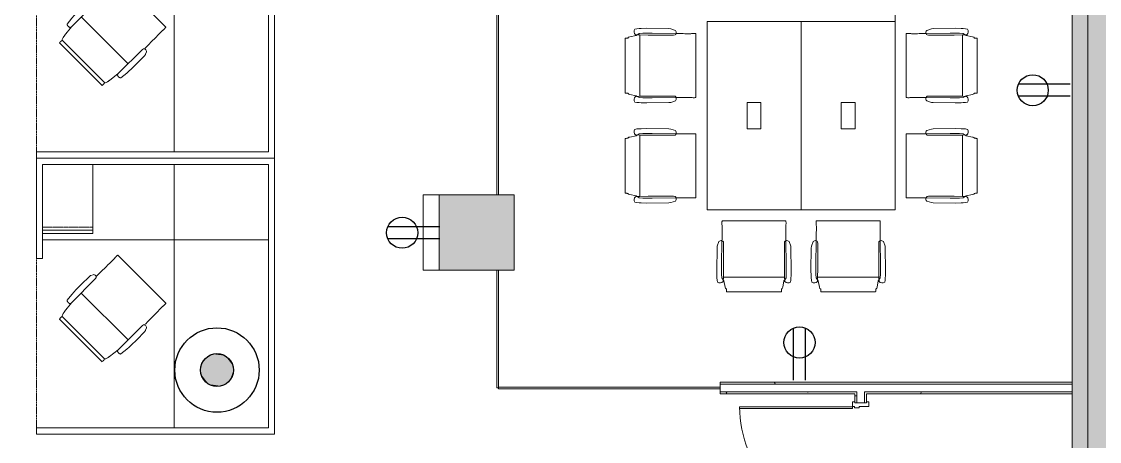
# Model space of a CAD drawing. Header units: inches. Extents: x 0 to 1865, y 0 to 1094.
# Drawn here: x 1300.9 to 1644.7, y 239 to 372.7 of the extents above; entities that cross this region are included whole.
import ezdxf

# ---------------------------------------------------------------- set-up
doc = ezdxf.new("R2010")
doc.units = ezdxf.units.IN
doc.header["$MEASUREMENT"] = 0
doc.linetypes.add('DASH 1_32_', pattern=[0.0625, 0.03125, -0.03125])
doc.linetypes.add('Dash 1_8_', pattern=[0.25, 0.125, -0.125])
for name, color, linetype, lineweight in [('A-ANNO-NOTE', 131, 'Continuous', 9), ('A-DETL', 90, 'Continuous', 9), ('A-DETL-GENF', 92, 'Continuous', 9), ('A-DOOR', 31, 'Continuous', 13), ('A-WALL', 113, 'Continuous', 13), ('A-WALL-PATT', 111, 'Continuous', 13), ('B-CL', 7, 'Continuous', 9), ('I-FURN', 30, 'Continuous', 9), ('I-FURN-PNLS', 30, 'Continuous', 9), ('I-WALL', 2, 'Continuous', 13), ('S-COLS', 52, 'Continuous', 13), ('Victor Bldg - 5th Floor_LINK_dwg', 8, 'Continuous', 9)]:
    doc.layers.add(name, color=color, linetype=linetype, lineweight=lineweight)
pattern_1 = [(0, (0, 0), (30.72, 7.68), [1.267, -21.773, 1.267, -21.773, -122.88]), (0, (0, 0), (30.72, 7.68), [-46.08, 1.267, -44.813, 1.267, -21.773, -53.76]), (0, (0, 0), (30.72, 7.68), [-115.2, 1.267, -14.093, 1.267, -37.133]), (120, (11.52, 3.84), (-22.011075, 22.7643), [1.267, -21.773, 1.267, -21.773, -122.88]), (120, (11.52, 3.84), (-22.011075, 22.7643), [-46.08, 1.267, -44.813, 1.267, -21.773, -53.76]), (120, (11.52, 3.84), (-22.011075, 22.7643), [-115.2, 1.267, -14.093, 1.267, -37.133]), (240, (15.36, 19.2), (-8.708925, -30.4443), [1.267, -21.773, 1.267, -21.773, -122.88]), (240, (15.36, 19.2), (-8.708925, -30.4443), [-46.08, 1.267, -44.813, 1.267, -21.773, -53.76]), (240, (15.36, 19.2), (-8.708925, -30.4443), [-115.2, 1.267, -14.093, 1.267, -37.133])]

# ---------------------------------------------------------------- blocks, each defined once
blk = doc.blocks.new('Victor Bldg - 5th Floor_LINK_dwg-6972324-Level 05 POWER _ SIGNAL')
at = {"layer": 'B-CL'}
blk.add_line((1429, 317.5), (1434.06, 317.5), dxfattribs=at)
at = {"layer": 'B-CL', "flags": 128}
blk.add_lwpolyline([(1434.06, 293.5), (1429, 293.5), (1429, 317.5)], dxfattribs=at)
blk = doc.blocks.new('Concrete-Rectangular-Column - 24_ X 24_-6973359-Level 05 POWER _ SIGNAL')
at = {"layer": 'S-COLS', "lineweight": 9}
blk.add_hatch(color=7, dxfattribs=at).paths.add_polyline_path([(12, -12), (12, 12), (-12, 12), (-12, -12)], flags=0)
at = {"layer": 'S-COLS', "color": 8, "lineweight": 20}
for p, q in [((12, 12), (-12, 12)), ((-12, 12), (-12, -12)), ((12, -12), (12, 12)), ((-12, -12), (12, -12))]:
    blk.add_line(p, q, dxfattribs=at)
blk = doc.blocks.new('F - CONF TABLE _6 RECTANGULAR-16 CHAIRS_ - F - CONF TABLE _6 RECTANGULAR-16 CHAIRS_-7020477-Level 05 POWER _ SIGNAL')
at = {"layer": 'I-FURN'}
for p, q in [((35.01, 55.06), (34.86, 54.68)), ((35.26, 55.32), (35.01, 55.06)), ((52.75, 56.16), (35.32, 56.16)), ((53.06, 55.06), (52.8, 55.32)), ((53.13, 54.92), (53.06, 55.06)), ((66.87, 54.92), (66.94, 55.06)), ((66.94, 55.06), (67.2, 55.32)), ((67.25, 56.16), (84.68, 56.16)), ((84.74, 55.32), (84.99, 55.06)), ((84.99, 55.06), (85.14, 54.68)), ((32.23, 51.68), (32.2, 51.03)), ((32.3, 52.45), (32.23, 51.68)), ((32.41, 53.06), (32.3, 52.45)), ((33.82, 51.68), (33.72, 50.52)), ((34.23, 52.28), (33.82, 51.68)), ((34.21, 52.61), (34.19, 52.84)), ((34.27, 51.45), (34.21, 52.61)), ((34.46, 52.61), (34.23, 52.28)), ((34.86, 54.68), (34.46, 52.61)), ((53.21, 54.68), (53.13, 54.92)), ((53.61, 52.61), (53.21, 54.68)), ((53.84, 52.28), (53.61, 52.61)), ((53.86, 52.61), (53.79, 51.45)), ((54.24, 51.68), (53.84, 52.28)), ((53.88, 52.84), (53.86, 52.61)), ((54.35, 50.52), (54.24, 51.68)), ((55.77, 52.45), (55.66, 53.06)), ((55.84, 51.68), (55.77, 52.45)), ((55.87, 51.03), (55.84, 51.68)), ((64.13, 51.03), (64.16, 51.68)), ((64.16, 51.68), (64.23, 52.45)), ((64.23, 52.45), (64.34, 53.06)), ((65.65, 50.52), (65.76, 51.68)), ((65.76, 51.68), (66.16, 52.28)), ((66.12, 52.84), (66.14, 52.61)), ((66.14, 52.61), (66.21, 51.45)), ((66.16, 52.28), (66.39, 52.61)), ((66.39, 52.61), (66.79, 54.68)), ((66.79, 54.68), (66.87, 54.92)), ((85.14, 54.68), (85.54, 52.61)), ((85.54, 52.61), (85.77, 52.28)), ((85.73, 51.45), (85.79, 52.61)), ((85.77, 52.28), (86.18, 51.68)), ((85.79, 52.61), (85.81, 52.84)), ((86.18, 51.68), (86.28, 50.52)), ((87.59, 53.06), (87.7, 52.45)), ((87.7, 52.45), (87.77, 51.68)), ((87.77, 51.68), (87.8, 51.03)), ((32.2, 51.03), (32.15, 49.17)), ((32.15, 49.17), (32.25, 42.17)), ((33.72, 50.52), (33.72, 47.52)), ((34.32, 48.77), (34.27, 51.45)), ((34.27, 51.45), (53.79, 51.45)), ((34.32, 40.68), (34.32, 48.77)), ((53.79, 51.45), (53.75, 48.77)), ((53.75, 48.77), (53.75, 40.68)), ((54.35, 47.52), (54.35, 50.52)), ((55.82, 42.17), (55.92, 49.17)), ((55.92, 49.17), (55.87, 51.03)), ((64.08, 49.17), (64.13, 51.03)), ((64.18, 42.17), (64.08, 49.17)), ((65.65, 47.52), (65.65, 50.52)), ((66.21, 51.45), (66.25, 48.77)), ((85.73, 51.45), (66.21, 51.45)), ((66.25, 48.77), (66.25, 40.68)), ((85.68, 48.77), (85.73, 51.45)), ((85.68, 40.68), (85.68, 48.77)), ((86.28, 50.52), (86.28, 47.52)), ((87.85, 49.17), (87.75, 42.17)), ((87.8, 51.03), (87.85, 49.17)), ((33.72, 47.52), (33.83, 39.85)), ((54.24, 39.85), (54.35, 47.52)), ((65.76, 39.85), (65.65, 47.52)), ((86.28, 47.52), (86.17, 39.85)), ((32.25, 42.17), (32.31, 41.58)), ((32.31, 41.58), (32.8, 40.08)), ((55.27, 40.08), (55.76, 41.58)), ((55.76, 41.58), (55.82, 42.17)), ((64.24, 41.58), (64.18, 42.17)), ((64.73, 40.08), (64.24, 41.58)), ((87.69, 41.58), (87.2, 40.08)), ((87.75, 42.17), (87.69, 41.58)), ((34.26, 40.18), (34.32, 40.68)), ((53.75, 40.68), (53.81, 40.18)), ((66.25, 40.68), (66.19, 40.18)), ((85.74, 40.18), (85.68, 40.68)), ((33.86, 33.53), (54.2, 33.53)), ((86.14, 33.53), (65.8, 33.53)), ((93.53, 4.86), (93.53, 25.2)), ((99.85, 25.24), (107.52, 25.35)), ((100.08, 26.27), (101.58, 26.76)), ((100.68, 24.75), (100.18, 24.81)), ((108.77, 24.75), (100.68, 24.75)), ((101.58, 26.76), (102.17, 26.82)), ((102.17, 26.82), (109.17, 26.92)), ((107.52, 25.35), (110.52, 25.35)), ((111.45, 24.79), (108.77, 24.75)), ((109.17, 26.92), (111.03, 26.87)), ((110.52, 25.35), (111.68, 25.24)), ((111.03, 26.87), (111.68, 26.84)), ((112.61, 24.86), (111.45, 24.79)), ((111.45, 5.27), (111.45, 24.79)), ((111.68, 26.84), (112.45, 26.77)), ((111.68, 25.24), (112.28, 24.84)), ((112.28, 24.84), (112.61, 24.61)), ((112.45, 26.77), (113.06, 26.66)), ((112.84, 24.88), (112.61, 24.86)), ((112.61, 24.61), (114.68, 24.21)), ((114.68, 24.21), (114.92, 24.13)), ((114.92, 24.13), (115.06, 24.06)), ((115.06, 24.06), (115.32, 23.8)), ((116.16, 23.75), (116.16, 6.32)), ((107.52, 4.72), (99.85, 4.83)), ((101.58, 3.31), (100.08, 3.8)), ((100.18, 5.26), (100.68, 5.32)), ((100.68, 5.32), (108.77, 5.32)), ((110.52, 4.72), (107.52, 4.72)), ((108.77, 5.32), (111.45, 5.27)), ((111.68, 4.82), (110.52, 4.72)), ((111.45, 5.27), (112.61, 5.21)), ((112.28, 5.23), (111.68, 4.82)), ((112.61, 5.46), (112.28, 5.23)), ((114.68, 5.86), (112.61, 5.46)), ((112.61, 5.21), (112.84, 5.19)), ((115.06, 6.01), (114.68, 5.86)), ((115.32, 6.26), (115.06, 6.01)), ((102.17, 3.25), (101.58, 3.31)), ((109.17, 3.15), (102.17, 3.25)), ((111.03, 3.2), (109.17, 3.15)), ((111.68, 3.23), (111.03, 3.2)), ((112.45, 3.3), (111.68, 3.23)), ((113.06, 3.41), (112.45, 3.3)), ((101.58, -3.31), (100.08, -3.8)), ((102.17, -3.25), (101.58, -3.31)), ((109.17, -3.15), (102.17, -3.25)), ((111.03, -3.2), (109.17, -3.15)), ((111.68, -3.23), (111.03, -3.2)), ((112.45, -3.3), (111.68, -3.23)), ((113.06, -3.41), (112.45, -3.3)), ((93.53, -4.86), (93.53, -25.2)), ((107.52, -4.72), (99.85, -4.83)), ((100.18, -5.26), (100.68, -5.32)), ((100.68, -5.32), (108.77, -5.32)), ((110.52, -4.72), (107.52, -4.72)), ((108.77, -5.32), (111.45, -5.27)), ((111.68, -4.82), (110.52, -4.72)), ((111.45, -5.27), (112.61, -5.21)), ((111.45, -5.27), (111.45, -24.79)), ((112.28, -5.23), (111.68, -4.82)), ((112.61, -5.46), (112.28, -5.23)), ((112.61, -5.21), (112.84, -5.19)), ((114.68, -5.86), (112.61, -5.46)), ((115.06, -6.01), (114.68, -5.86)), ((115.32, -6.26), (115.06, -6.01)), ((116.16, -23.75), (116.16, -6.32)), ((114.92, -24.13), (115.06, -24.06)), ((115.06, -24.06), (115.32, -23.8)), ((99.85, -25.24), (107.52, -25.35)), ((100.08, -26.27), (101.58, -26.76)), ((100.68, -24.75), (100.18, -24.81)), ((108.77, -24.75), (100.68, -24.75)), ((101.58, -26.76), (102.17, -26.82)), ((102.17, -26.82), (109.17, -26.92)), ((107.52, -25.35), (110.52, -25.35)), ((111.45, -24.79), (108.77, -24.75)), ((109.17, -26.92), (111.03, -26.87)), ((110.52, -25.35), (111.68, -25.24)), ((111.03, -26.87), (111.68, -26.84)), ((112.61, -24.86), (111.45, -24.79)), ((111.68, -25.24), (112.28, -24.84)), ((111.68, -26.84), (112.45, -26.77)), ((112.28, -24.84), (112.61, -24.61)), ((112.45, -26.77), (113.06, -26.66)), ((112.61, -24.61), (114.68, -24.21)), ((112.84, -24.88), (112.61, -24.86)), ((114.68, -24.21), (114.92, -24.13)), ((33.86, -33.53), (54.2, -33.53)), ((86.14, -33.53), (65.8, -33.53)), ((32.31, -41.58), (32.8, -40.08)), ((33.72, -47.52), (33.83, -39.85)), ((34.26, -40.18), (34.32, -40.68)), ((34.32, -40.68), (34.32, -48.77)), ((53.75, -40.68), (53.81, -40.18)), ((53.75, -48.77), (53.75, -40.68)), ((54.24, -39.85), (54.35, -47.52)), ((55.27, -40.08), (55.76, -41.58)), ((64.73, -40.08), (64.24, -41.58)), ((65.76, -39.85), (65.65, -47.52)), ((66.25, -40.68), (66.19, -40.18)), ((66.25, -48.77), (66.25, -40.68)), ((85.74, -40.18), (85.68, -40.68)), ((85.68, -40.68), (85.68, -48.77)), ((86.28, -47.52), (86.17, -39.85)), ((87.69, -41.58), (87.2, -40.08)), ((32.15, -49.17), (32.25, -42.17)), ((32.25, -42.17), (32.31, -41.58)), ((55.76, -41.58), (55.82, -42.17)), ((55.82, -42.17), (55.92, -49.17)), ((64.18, -42.17), (64.08, -49.17)), ((64.24, -41.58), (64.18, -42.17)), ((87.75, -42.17), (87.69, -41.58)), ((87.85, -49.17), (87.75, -42.17)), ((33.72, -50.52), (33.72, -47.52)), ((54.35, -47.52), (54.35, -50.52)), ((65.65, -47.52), (65.65, -50.52)), ((86.28, -50.52), (86.28, -47.52)), ((32.2, -51.03), (32.15, -49.17)), ((32.23, -51.68), (32.2, -51.03)), ((33.82, -51.68), (33.72, -50.52)), ((34.27, -51.45), (34.21, -52.61)), ((34.32, -48.77), (34.27, -51.45)), ((34.27, -51.45), (53.79, -51.45)), ((53.79, -51.45), (53.75, -48.77)), ((53.86, -52.61), (53.79, -51.45)), ((54.35, -50.52), (54.24, -51.68)), ((55.87, -51.03), (55.84, -51.68)), ((55.92, -49.17), (55.87, -51.03)), ((64.08, -49.17), (64.13, -51.03)), ((64.13, -51.03), (64.16, -51.68)), ((65.65, -50.52), (65.76, -51.68)), ((66.14, -52.61), (66.21, -51.45)), ((66.21, -51.45), (66.25, -48.77)), ((85.73, -51.45), (66.21, -51.45)), ((85.68, -48.77), (85.73, -51.45)), ((85.73, -51.45), (85.79, -52.61)), ((86.18, -51.68), (86.28, -50.52)), ((87.77, -51.68), (87.8, -51.03)), ((87.8, -51.03), (87.85, -49.17)), ((32.3, -52.45), (32.23, -51.68)), ((32.41, -53.06), (32.3, -52.45)), ((34.23, -52.28), (33.82, -51.68)), ((34.21, -52.61), (34.19, -52.84)), ((34.46, -52.61), (34.23, -52.28)), ((34.86, -54.68), (34.46, -52.61)), ((35.01, -55.06), (34.86, -54.68)), ((53.13, -54.92), (53.06, -55.06)), ((53.21, -54.68), (53.13, -54.92)), ((53.61, -52.61), (53.21, -54.68)), ((53.84, -52.28), (53.61, -52.61)), ((54.24, -51.68), (53.84, -52.28)), ((53.88, -52.84), (53.86, -52.61)), ((55.77, -52.45), (55.66, -53.06)), ((55.84, -51.68), (55.77, -52.45)), ((64.16, -51.68), (64.23, -52.45)), ((64.23, -52.45), (64.34, -53.06)), ((65.76, -51.68), (66.16, -52.28)), ((66.12, -52.84), (66.14, -52.61)), ((66.16, -52.28), (66.39, -52.61)), ((66.39, -52.61), (66.79, -54.68)), ((66.79, -54.68), (66.87, -54.92)), ((66.87, -54.92), (66.94, -55.06)), ((84.99, -55.06), (85.14, -54.68)), ((85.14, -54.68), (85.54, -52.61)), ((85.54, -52.61), (85.77, -52.28)), ((85.77, -52.28), (86.18, -51.68)), ((85.79, -52.61), (85.81, -52.84)), ((87.59, -53.06), (87.7, -52.45)), ((87.7, -52.45), (87.77, -51.68)), ((35.26, -55.32), (35.01, -55.06)), ((52.75, -56.16), (35.32, -56.16)), ((53.06, -55.06), (52.8, -55.32)), ((66.94, -55.06), (67.2, -55.32)), ((67.25, -56.16), (84.68, -56.16)), ((84.74, -55.32), (84.99, -55.06))]:
    blk.add_line(p, q, dxfattribs=at)
for centre, radius, start, end in [((33.18, 51.99), 1.32, 40.065, 125.935), ((54.89, 51.99), 1.32, 54.065, 139.935), ((65.11, 51.99), 1.32, 40.065, 125.935), ((86.82, 51.99), 1.32, 54.065, 139.935), ((33.52, 40.93), 1.12, 229.743, 286.0891), ((33.6, 40.6), 0.781, 286.8466, 327.6782), ((54.47, 40.6), 0.781, 212.3218, 253.1534), ((54.55, 40.93), 1.12, 253.9109, 310.257), ((65.45, 40.93), 1.12, 229.743, 286.0891), ((65.53, 40.6), 0.781, 286.8466, 327.6782), ((86.4, 40.6), 0.781, 212.3218, 253.1534), ((86.48, 40.93), 1.12, 253.9109, 310.257), ((100.93, 25.55), 1.12, 139.743, 196.0891), ((100.6, 25.47), 0.781, 196.8466, 237.6782), ((111.99, 25.89), 1.32, 310.065, 35.935), ((100.93, 4.52), 1.12, 163.9109, 220.257), ((100.6, 4.6), 0.781, 122.3218, 163.1534), ((111.99, 4.18), 1.32, 324.065, 49.935), ((111.99, -4.18), 1.32, 310.065, 35.935), ((100.93, -4.52), 1.12, 139.743, 196.0891), ((100.6, -4.6), 0.781, 196.8466, 237.6782), ((100.93, -25.55), 1.12, 163.9109, 220.257), ((100.6, -25.47), 0.781, 122.3218, 163.1534), ((111.99, -25.89), 1.32, 324.065, 49.935), ((33.52, -40.93), 1.12, 73.9109, 130.257), ((33.6, -40.6), 0.781, 32.3218, 73.1534), ((54.47, -40.6), 0.781, 106.8466, 147.6782), ((54.55, -40.93), 1.12, 49.743, 106.0891), ((65.45, -40.93), 1.12, 73.9109, 130.257), ((65.53, -40.6), 0.781, 32.3218, 73.1534), ((86.4, -40.6), 0.781, 106.8466, 147.6782), ((86.48, -40.93), 1.12, 49.743, 106.0891), ((33.18, -51.99), 1.32, 234.065, 319.935), ((54.89, -51.99), 1.32, 220.065, 305.935), ((65.11, -51.99), 1.32, 234.065, 319.935), ((86.82, -51.99), 1.32, 220.065, 305.935)]:
    blk.add_arc(centre, radius, start, end, dxfattribs=at)
for points, knots in [([(35.32, 56.16), (35.32, 56.16), (35.31, 56.14), (35.3, 56.09), (35.29, 56.03), (35.29, 55.94), (35.28, 55.84), (35.27, 55.69), (35.27, 55.51), (35.26, 55.37), (35.26, 55.32)], [0, 0, 0, 0, 0.111111, 0.222222, 0.333333, 0.444444, 0.555556, 0.666667, 0.888889, 1, 1, 1, 1]), ([(52.8, 55.32), (52.8, 55.51), (52.79, 55.78), (52.78, 56), (52.77, 56.09), (52.76, 56.14), (52.75, 56.16), (52.75, 56.16)], [0, 0, 0, 0, 0.444444, 0.666667, 0.777778, 0.888889, 1, 1, 1, 1]), ([(67.2, 55.32), (67.2, 55.37), (67.2, 55.51), (67.2, 55.69), (67.21, 55.84), (67.22, 55.94), (67.22, 56.03), (67.23, 56.09), (67.24, 56.14), (67.25, 56.16), (67.25, 56.16)], [-1, -1, -1, -1, -0.888889, -0.666667, -0.555556, -0.444444, -0.333333, -0.222222, -0.111111, 0, 0, 0, 0]), ([(84.68, 56.16), (84.68, 56.16), (84.69, 56.14), (84.7, 56.09), (84.71, 56), (84.73, 55.78), (84.73, 55.51), (84.74, 55.32)], [-1, -1, -1, -1, -0.888889, -0.777778, -0.666667, -0.444444, 0, 0, 0, 0]), ([(33.82, 34.47), (33.82, 34.39), (33.82, 34.23), (33.82, 33.9), (33.84, 33.6), (33.86, 33.53), (33.86, 33.53)], [0, 0, 0, 0, 0.181818, 0.363636, 0.727273, 1, 1, 1, 1]), ([(54.2, 33.53), (54.21, 33.53), (54.21, 33.53), (54.22, 33.56), (54.23, 33.62), (54.23, 33.69), (54.24, 33.77), (54.25, 33.91), (54.25, 34.14), (54.25, 34.35), (54.25, 34.47)], [0, 0, 0, 0, 0.090909, 0.181818, 0.272727, 0.363636, 0.454545, 0.545455, 0.727273, 1, 1, 1, 1]), ([(65.8, 33.53), (65.79, 33.53), (65.77, 33.6), (65.75, 33.9), (65.75, 34.23), (65.75, 34.39), (65.75, 34.47)], [-1, -1, -1, -1, -0.727273, -0.363636, -0.181818, 0, 0, 0, 0]), ([(86.18, 34.47), (86.18, 34.35), (86.18, 34.14), (86.18, 33.91), (86.17, 33.77), (86.17, 33.69), (86.16, 33.62), (86.15, 33.56), (86.14, 33.53), (86.14, 33.53), (86.14, 33.53)], [-1, -1, -1, -1, -0.727273, -0.545455, -0.454545, -0.363636, -0.272727, -0.181818, -0.090909, 0, 0, 0, 0]), ([(93.53, 25.2), (93.53, 25.21), (93.6, 25.23), (93.9, 25.25), (94.23, 25.25), (94.39, 25.25), (94.47, 25.25)], [-1, -1, -1, -1, -0.727273, -0.363636, -0.181818, 0, 0, 0, 0]), ([(115.32, 23.8), (115.37, 23.8), (115.51, 23.8), (115.69, 23.8), (115.84, 23.79), (115.94, 23.78), (116.03, 23.78), (116.09, 23.77), (116.14, 23.76), (116.16, 23.75), (116.16, 23.75)], [-1, -1, -1, -1, -0.888889, -0.666667, -0.555556, -0.444444, -0.333333, -0.222222, -0.111111, 0, 0, 0, 0]), ([(94.47, 4.82), (94.35, 4.82), (94.14, 4.82), (93.91, 4.82), (93.77, 4.83), (93.69, 4.83), (93.62, 4.84), (93.56, 4.85), (93.53, 4.86), (93.53, 4.86), (93.53, 4.86)], [-1, -1, -1, -1, -0.727273, -0.545455, -0.454545, -0.363636, -0.272727, -0.181818, -0.090909, 0, 0, 0, 0]), ([(116.16, 6.32), (116.16, 6.32), (116.14, 6.31), (116.09, 6.3), (116, 6.29), (115.78, 6.27), (115.51, 6.27), (115.32, 6.26)], [-1, -1, -1, -1, -0.888889, -0.777778, -0.666667, -0.444444, 0, 0, 0, 0]), ([(94.47, -4.82), (94.39, -4.82), (94.23, -4.82), (93.9, -4.82), (93.6, -4.84), (93.53, -4.86), (93.53, -4.86)], [0, 0, 0, 0, 0.181818, 0.363636, 0.727273, 1, 1, 1, 1]), ([(116.16, -6.32), (116.16, -6.32), (116.14, -6.31), (116.09, -6.3), (116.03, -6.29), (115.94, -6.29), (115.84, -6.28), (115.69, -6.27), (115.51, -6.27), (115.37, -6.26), (115.32, -6.26)], [0, 0, 0, 0, 0.111111, 0.222222, 0.333333, 0.444444, 0.555556, 0.666667, 0.888889, 1, 1, 1, 1]), ([(115.32, -23.8), (115.51, -23.8), (115.78, -23.79), (116, -23.78), (116.09, -23.77), (116.14, -23.76), (116.16, -23.75), (116.16, -23.75)], [0, 0, 0, 0, 0.444444, 0.666667, 0.777778, 0.888889, 1, 1, 1, 1]), ([(93.53, -25.2), (93.53, -25.21), (93.53, -25.21), (93.56, -25.22), (93.62, -25.23), (93.69, -25.23), (93.77, -25.24), (93.91, -25.25), (94.14, -25.25), (94.35, -25.25), (94.47, -25.25)], [0, 0, 0, 0, 0.090909, 0.181818, 0.272727, 0.363636, 0.454545, 0.545455, 0.727273, 1, 1, 1, 1]), ([(33.82, -34.47), (33.82, -34.35), (33.82, -34.14), (33.82, -33.91), (33.83, -33.77), (33.83, -33.69), (33.84, -33.62), (33.85, -33.56), (33.86, -33.53), (33.86, -33.53), (33.86, -33.53)], [-1, -1, -1, -1, -0.727273, -0.545455, -0.454545, -0.363636, -0.272727, -0.181818, -0.090909, 0, 0, 0, 0]), ([(54.2, -33.53), (54.21, -33.53), (54.23, -33.6), (54.25, -33.9), (54.25, -34.23), (54.25, -34.39), (54.25, -34.47)], [-1, -1, -1, -1, -0.727273, -0.363636, -0.181818, 0, 0, 0, 0]), ([(65.8, -33.53), (65.79, -33.53), (65.79, -33.53), (65.78, -33.56), (65.77, -33.62), (65.77, -33.69), (65.76, -33.77), (65.75, -33.91), (65.75, -34.14), (65.75, -34.35), (65.75, -34.47)], [0, 0, 0, 0, 0.090909, 0.181818, 0.272727, 0.363636, 0.454545, 0.545455, 0.727273, 1, 1, 1, 1]), ([(86.18, -34.47), (86.18, -34.39), (86.18, -34.23), (86.18, -33.9), (86.16, -33.6), (86.14, -33.53), (86.14, -33.53)], [0, 0, 0, 0, 0.181818, 0.363636, 0.727273, 1, 1, 1, 1]), ([(35.32, -56.16), (35.32, -56.16), (35.31, -56.14), (35.3, -56.09), (35.29, -56), (35.27, -55.78), (35.27, -55.51), (35.26, -55.32)], [-1, -1, -1, -1, -0.888889, -0.777778, -0.666667, -0.444444, 0, 0, 0, 0]), ([(52.8, -55.32), (52.8, -55.37), (52.8, -55.51), (52.8, -55.69), (52.79, -55.84), (52.78, -55.94), (52.78, -56.03), (52.77, -56.09), (52.76, -56.14), (52.75, -56.16), (52.75, -56.16)], [-1, -1, -1, -1, -0.888889, -0.666667, -0.555556, -0.444444, -0.333333, -0.222222, -0.111111, 0, 0, 0, 0]), ([(67.2, -55.32), (67.2, -55.51), (67.21, -55.78), (67.22, -56), (67.23, -56.09), (67.24, -56.14), (67.25, -56.16), (67.25, -56.16)], [0, 0, 0, 0, 0.444444, 0.666667, 0.777778, 0.888889, 1, 1, 1, 1]), ([(84.68, -56.16), (84.68, -56.16), (84.69, -56.14), (84.7, -56.09), (84.71, -56.03), (84.71, -55.94), (84.72, -55.84), (84.73, -55.69), (84.73, -55.51), (84.74, -55.37), (84.74, -55.32)], [0, 0, 0, 0, 0.111111, 0.222222, 0.333333, 0.444444, 0.555556, 0.666667, 0.888889, 1, 1, 1, 1])]:
    blk.add_open_spline(points, degree=3, knots=knots, dxfattribs=at)
for points in [[(33.83, 39.85), (33.84, 39.12), (33.85, 37.66), (33.86, 36.18), (33.87, 35.44)], [(54.2, 35.44), (54.2, 36.18), (54.21, 37.66), (54.23, 39.12), (54.24, 39.85)], [(65.8, 35.44), (65.8, 36.18), (65.79, 37.66), (65.77, 39.12), (65.76, 39.85)], [(86.17, 39.85), (86.16, 39.12), (86.15, 37.66), (86.14, 36.18), (86.13, 35.44)], [(33.87, 35.44), (33.86, 35.28), (33.84, 34.96), (33.83, 34.63), (33.82, 34.47)], [(54.25, 34.47), (54.24, 34.63), (54.23, 34.96), (54.21, 35.28), (54.2, 35.44)], [(65.75, 34.47), (65.76, 34.63), (65.77, 34.96), (65.79, 35.28), (65.8, 35.44)], [(86.13, 35.44), (86.14, 35.28), (86.16, 34.96), (86.17, 34.63), (86.18, 34.47)], [(94.47, 25.25), (94.63, 25.24), (94.96, 25.23), (95.28, 25.21), (95.44, 25.2)], [(95.44, 25.2), (96.18, 25.2), (97.66, 25.21), (99.12, 25.23), (99.85, 25.24)], [(95.44, 4.87), (95.28, 4.86), (94.96, 4.84), (94.63, 4.83), (94.47, 4.82)], [(99.85, 4.83), (99.12, 4.84), (97.66, 4.85), (96.18, 4.86), (95.44, 4.87)], [(95.44, -4.87), (95.28, -4.86), (94.96, -4.84), (94.63, -4.83), (94.47, -4.82)], [(99.85, -4.83), (99.12, -4.84), (97.66, -4.85), (96.18, -4.86), (95.44, -4.87)], [(94.47, -25.25), (94.63, -25.24), (94.96, -25.23), (95.28, -25.21), (95.44, -25.2)], [(95.44, -25.2), (96.18, -25.2), (97.66, -25.21), (99.12, -25.23), (99.85, -25.24)], [(33.87, -35.44), (33.86, -35.28), (33.84, -34.96), (33.83, -34.63), (33.82, -34.47)], [(33.83, -39.85), (33.84, -39.12), (33.85, -37.66), (33.86, -36.18), (33.87, -35.44)], [(54.25, -34.47), (54.24, -34.63), (54.23, -34.96), (54.21, -35.28), (54.2, -35.44)], [(54.2, -35.44), (54.2, -36.18), (54.21, -37.66), (54.23, -39.12), (54.24, -39.85)], [(65.75, -34.47), (65.76, -34.63), (65.77, -34.96), (65.79, -35.28), (65.8, -35.44)], [(65.8, -35.44), (65.8, -36.18), (65.79, -37.66), (65.77, -39.12), (65.76, -39.85)], [(86.13, -35.44), (86.14, -35.28), (86.16, -34.96), (86.17, -34.63), (86.18, -34.47)], [(86.17, -39.85), (86.16, -39.12), (86.15, -37.66), (86.14, -36.18), (86.13, -35.44)]]:
    blk.add_open_spline(points, degree=3, dxfattribs=at)
at = {"layer": 'I-FURN-PNLS'}
for p, q in [((-30, 30), (30, 30)), ((90, 30), (30, 30)), ((30, 30), (30, 0)), ((30, 30), (30, 0)), ((90, 0), (90, 30)), ((55.84, 12.81), (55.84, 17.19)), ((55.84, 17.19), (64.16, 17.19)), ((64.16, 17.19), (64.16, 12.81)), ((64.16, 12.81), (55.84, 12.81)), ((90, 0), (30, 0)), ((30, 0), (30, -30)), ((30, 0), (90, 0)), ((90, -30), (90, 0)), ((55.84, -17.19), (55.84, -12.81)), ((55.84, -12.81), (64.16, -12.81)), ((64.16, -12.81), (64.16, -17.19)), ((64.16, -17.19), (55.84, -17.19)), ((30, -30), (90, -30))]:
    blk.add_line(p, q, dxfattribs=at)
blk = doc.blocks.new('HermanMiller_Collection_Eames_AluminumGroup_LoungeChairSwivel - Arms Swivel Base-7952355-Level 05 POWER _ SIGNAL')
at = {"layer": 'I-FURN'}
for p, q in [((-10.12, 10.12), (-6.61, 10.58)), ((-6.94, 12.09), (-4.59, 12.38)), ((-6.61, 10.58), (-6.94, 10.64)), ((-6.61, 10.58), (4.33, 10.58)), ((-4.59, 12.38), (-3.51, 12.46)), ((-3.51, 12.46), (-2.64, 12.49)), ((-2.64, 12.49), (-0.18, 12.49)), ((-2.19, 10.58), (-2.19, -10.58)), ((-0.18, 12.49), (3.32, 12.43)), ((3.32, 12.43), (3.84, 12.38)), ((3.84, 12.38), (3.99, 12.34)), ((3.99, 12.34), (4.64, 12.01)), ((4.64, 12.01), (4.83, 11.89)), ((13.22, 10.83), (13.22, 10.86)), ((14.64, 10.85), (14.64, -10.85)), ((-12.96, -9.61), (-12.96, 9.61)), ((-11.95, 9.63), (-11.95, 9.59)), ((-11.95, 9.59), (-11.76, 9.6)), ((-11.76, -9.6), (-11.76, 9.6)), ((-11.95, -9.59), (-11.95, -9.63)), ((-11.76, -9.6), (-11.95, -9.59)), ((-6.61, -10.58), (-10.12, -10.12)), ((-6.94, -10.64), (-6.61, -10.58)), ((-4.59, -12.38), (-6.94, -12.09)), ((-6.61, -10.58), (4.33, -10.58)), ((-3.51, -12.46), (-4.59, -12.38)), ((-2.64, -12.49), (-3.51, -12.46)), ((-0.18, -12.49), (-2.64, -12.49)), ((3.32, -12.43), (-0.18, -12.49)), ((3.84, -12.38), (3.32, -12.43)), ((3.99, -12.34), (3.84, -12.38)), ((4.64, -12.01), (3.99, -12.34)), ((4.83, -11.89), (4.64, -12.01)), ((13.22, -10.86), (13.22, -10.83))]:
    blk.add_line(p, q, dxfattribs=at)
at = {"layer": 'I-FURN', "flags": 128}
for points in [[(4.94, 10.96), (5.23, 10.95), (5.52, 10.95)], [(5.52, -10.95), (5.23, -10.95), (4.94, -10.96)]]:
    blk.add_lwpolyline(points, dxfattribs=at)
at = {"layer": 'I-FURN'}
for centre, radius, start, end in [((4.33, 11.27), 0.69, 270, 332.7502), ((3.68, 11.28), 1.3, 345.8347, 28.1255), ((-12.38, 5.3), 4.35, 84.2936, 97.7064), ((-12.38, -5.3), 4.35, 262.2936, 275.7064), ((4.33, -11.27), 0.69, 27.2498, 90), ((3.68, -11.28), 1.3, 331.8745, 14.1653)]:
    blk.add_arc(centre, radius, start, end, dxfattribs=at)
for points, knots in [([(-6.94, 10.64), (-6.95, 10.65), (-6.96, 10.65), (-6.99, 10.65), (-7, 10.66), (-7.02, 10.67), (-7.03, 10.68), (-7.05, 10.69), (-7.06, 10.7), (-7.07, 10.71), (-7.08, 10.72), (-7.09, 10.73), (-7.1, 10.74), (-7.11, 10.76), (-7.11, 10.77), (-7.12, 10.78), (-7.13, 10.8), (-7.14, 10.81), (-7.15, 10.83), (-7.16, 10.85), (-7.17, 10.87), (-7.18, 10.9), (-7.2, 10.95), (-7.22, 11.02), (-7.24, 11.11), (-7.25, 11.23), (-7.26, 11.37), (-7.25, 11.52), (-7.23, 11.66), (-7.21, 11.77), (-7.18, 11.85), (-7.16, 11.9), (-7.15, 11.92), (-7.14, 11.94), (-7.13, 11.96), (-7.12, 11.97), (-7.11, 11.98), (-7.1, 12), (-7.09, 12.01), (-7.08, 12.02), (-7.07, 12.03), (-7.06, 12.04), (-7.05, 12.04), (-7.05, 12.05), (-7.03, 12.06), (-7.02, 12.07), (-7, 12.08), (-6.99, 12.08), (-6.97, 12.09), (-6.95, 12.09), (-6.94, 12.09)], [-1, -1, -1, -1, -0.984375, -0.96875, -0.957031, -0.953125, -0.9375, -0.921875, -0.917969, -0.914062, -0.90625, -0.890625, -0.882812, -0.875, -0.867188, -0.859375, -0.84375, -0.835938, -0.828125, -0.8125, -0.796875, -0.78125, -0.75, -0.708333, -0.666667, -0.583333, -0.5, -0.416667, -0.333333, -0.25, -0.208333, -0.1875, -0.166667, -0.15625, -0.145833, -0.135417, -0.125, -0.114583, -0.104167, -0.09375, -0.088542, -0.083333, -0.078125, -0.072917, -0.0625, -0.052083, -0.041667, -0.03125, -0.020833, 0, 0, 0, 0]), ([(13.22, 10.86), (13.22, 10.87), (13.22, 10.87), (13.23, 10.87), (13.25, 10.88), (13.27, 10.88), (13.29, 10.88), (13.32, 10.88), (13.34, 10.88)], [-1, -1, -1, -1, -0.75, -0.625, -0.5, -0.375, -0.25, 0, 0, 0, 0]), ([(13.34, 10.88), (13.4, 10.89), (13.61, 10.9), (13.97, 10.9), (14.25, 10.89), (14.38, 10.89), (14.47, 10.88), (14.54, 10.87), (14.6, 10.87), (14.63, 10.86), (14.64, 10.85), (14.64, 10.85)], [-1, -1, -1, -1, -0.857143, -0.571429, -0.428571, -0.357143, -0.285714, -0.214286, -0.142857, -0.071429, 0, 0, 0, 0]), ([(-6.94, -12.09), (-6.95, -12.09), (-6.96, -12.09), (-6.99, -12.08), (-7, -12.08), (-7.02, -12.07), (-7.03, -12.06), (-7.05, -12.05), (-7.06, -12.04), (-7.07, -12.03), (-7.08, -12.02), (-7.09, -12.01), (-7.1, -12), (-7.11, -11.98), (-7.12, -11.97), (-7.12, -11.96), (-7.13, -11.94), (-7.14, -11.93), (-7.15, -11.91), (-7.16, -11.89), (-7.17, -11.87), (-7.18, -11.84), (-7.21, -11.77), (-7.23, -11.66), (-7.26, -11.47), (-7.26, -11.28), (-7.24, -11.11), (-7.22, -11.02), (-7.2, -10.95), (-7.18, -10.89), (-7.16, -10.85), (-7.15, -10.82), (-7.13, -10.8), (-7.13, -10.78), (-7.12, -10.77), (-7.11, -10.76), (-7.1, -10.74), (-7.08, -10.73), (-7.08, -10.72), (-7.07, -10.71), (-7.06, -10.7), (-7.05, -10.69), (-7.05, -10.69), (-7.03, -10.68), (-7.02, -10.67), (-7, -10.66), (-6.99, -10.65), (-6.97, -10.65), (-6.95, -10.65), (-6.94, -10.64)], [-1, -1, -1, -1, -0.984375, -0.96875, -0.957031, -0.953125, -0.9375, -0.921875, -0.917969, -0.914062, -0.90625, -0.890625, -0.882812, -0.875, -0.867188, -0.859375, -0.84375, -0.835938, -0.828125, -0.8125, -0.796875, -0.78125, -0.75, -0.666667, -0.583333, -0.416667, -0.333333, -0.291667, -0.25, -0.208333, -0.1875, -0.166667, -0.15625, -0.145833, -0.135417, -0.125, -0.114583, -0.104167, -0.09375, -0.088542, -0.083333, -0.078125, -0.072917, -0.0625, -0.052083, -0.041667, -0.03125, -0.020833, 0, 0, 0, 0]), ([(13.34, -10.88), (13.32, -10.88), (13.29, -10.88), (13.27, -10.88), (13.25, -10.88), (13.23, -10.87), (13.22, -10.87), (13.22, -10.87), (13.22, -10.86)], [-1, -1, -1, -1, -0.75, -0.625, -0.5, -0.375, -0.25, 0, 0, 0, 0]), ([(14.64, -10.85), (14.64, -10.86), (14.62, -10.86), (14.52, -10.88), (14.27, -10.9), (13.87, -10.9), (13.54, -10.9), (13.4, -10.89), (13.34, -10.88)], [-1, -1, -1, -1, -0.892857, -0.785714, -0.571429, -0.285714, -0.142857, 0, 0, 0, 0])]:
    blk.add_open_spline(points, degree=3, knots=knots, dxfattribs=at)
for points in [[(5.52, 10.95), (6.54, 10.92), (8.59, 10.89), (10.68, 10.85), (11.73, 10.84)], [(11.73, 10.84), (11.97, 10.84), (12.47, 10.83), (12.96, 10.83), (13.22, 10.83)], [(-11.76, 9.6), (-11.64, 9.67), (-11.37, 9.8), (-11.02, 9.92), (-10.83, 9.99)], [(-10.83, 9.99), (-10.79, 10), (-10.71, 10.02), (-10.55, 10.06), (-10.35, 10.09), (-10.2, 10.11), (-10.12, 10.12)], [(-10.83, -9.99), (-11.02, -9.92), (-11.37, -9.8), (-11.64, -9.67), (-11.76, -9.6)], [(-10.12, -10.12), (-10.2, -10.11), (-10.35, -10.09), (-10.55, -10.06), (-10.71, -10.02), (-10.79, -10), (-10.83, -9.99)], [(11.73, -10.84), (10.68, -10.85), (8.59, -10.89), (6.54, -10.92), (5.52, -10.95)], [(13.22, -10.83), (12.96, -10.83), (12.47, -10.83), (11.97, -10.84), (11.73, -10.84)]]:
    blk.add_open_spline(points, degree=3, dxfattribs=at)
blk = doc.blocks.new('Adjustable Workstation 1 - 6x7-V13-Level 05 POWER _ SIGNAL')
at = {"layer": 'I-FURN'}
for p, q in [((76, 0), (0, 0)), ((0, 0), (0, -88)), ((0, 0), (76, 0)), ((0, -88), (0, 0)), ((76, -2), (76, 0)), ((76, 0), (76, -2)), ((32, -2), (2, -2)), ((2, -2), (2, -86)), ((2, -86), (2, -2)), ((2, -2), (32, -2)), ((2, -86), (2, -2)), ((2, -2), (76, -2)), ((32, -2), (2, -2)), ((2, -2), (2, -62)), ((32, -86), (32, -2)), ((32, -2), (32, -86)), ((76, -2), (32, -2)), ((76, -56), (74, -56)), ((74, -56), (74, -86)), ((74, -62), (74, -56)), ((74, -56), (76, -56)), ((76, -88), (76, -56)), ((76, -56), (76, -88)), ((2, -62), (2, -86)), ((32, -62), (2, -62)), ((2, -62), (2, -86)), ((2, -86), (2, -62)), ((2, -62), (32, -62)), ((74, -62), (32, -62)), ((32, -62), (74, -62)), ((58, -64), (74, -64)), ((58, -64), (74, -64)), ((58, -64), (74, -64)), ((58, -64), (74, -64)), ((58, -64), (74, -64)), ((58, -64), (74, -64)), ((58, -64), (58, -86)), ((74, -64), (58, -64)), ((74, -64), (58, -64)), ((58, -64), (58, -65)), ((74, -64), (58, -64)), ((58, -64), (74, -64)), ((58, -64), (58, -65)), ((58, -64), (58, -65)), ((74, -64), (58, -64)), ((58, -64), (74, -64)), ((58, -64), (58, -65)), ((58, -64), (58, -65)), ((74, -64), (58, -64)), ((58, -64), (74, -64)), ((58, -64), (58, -65)), ((58, -64), (58, -65)), ((58, -65), (74, -65)), ((58, -86), (58, -65)), ((58, -65), (74, -65)), ((74, -65), (58, -65)), ((58, -65), (74, -65)), ((74, -65), (58, -65)), ((58, -65), (74, -65)), ((74, -65), (58, -65)), ((58, -65), (74, -65)), ((74, -64), (74, -62)), ((74, -86), (74, -62)), ((74, -62), (74, -86)), ((74, -86), (74, -64)), ((74, -65), (74, -64)), ((74, -65), (74, -64)), ((74, -64), (74, -65)), ((74, -65), (74, -64)), ((74, -64), (74, -65)), ((74, -65), (74, -64)), ((74, -64), (74, -65)), ((74, -65), (74, -64)), ((74, -65), (74, -86)), ((74, -86), (74, -65)), ((0, -88), (76, -88)), ((76, -88), (0, -88)), ((2, -86), (32, -86)), ((32, -86), (2, -86)), ((74, -86), (2, -86)), ((2, -86), (32, -86)), ((2, -86), (32, -86)), ((32, -86), (2, -86)), ((32, -86), (58, -86)), ((32, -86), (74, -86)), ((74, -86), (32, -86)), ((58, -86), (74, -86)), ((74, -86), (58, -86)), ((58, -86), (74, -86))]:
    blk.add_line(p, q, dxfattribs=at)
at = {"layer": 'I-FURN', "linetype": 'Dash 1_8_'}
for p, q in [((76, 0), (76, -2)), ((76, -2), (76, -56)), ((76, -56), (76, -88))]:
    blk.add_line(p, q, dxfattribs=at)
at = {"layer": 'I-FURN', "linetype": 'DASH 1_32_'}
blk.add_line((58, -66), (74, -66), dxfattribs=at)
blk = doc.blocks.new('Door - Single - Solid Door-8046735-Level 05 POWER _ SIGNAL')
at = {"layer": 'A-DOOR', "lineweight": 9}
for p, q in [((-15.63, 2.54), (-14.13, 2.54)), ((-15.63, 1.79), (-15.63, 2.54)), ((-14.13, 2.54), (-14.13, -0.59)), ((22.12, 2.54), (23.62, 2.54)), ((22.12, -0.59), (22.12, 2.54)), ((23.62, 2.54), (23.62, 1.79)), ((-15.63, -2.71), (-15.63, -1.96)), ((-14.13, -2.71), (-15.63, -2.71)), ((-14.13, -0.59), (-13.63, -0.59)), ((-14.13, -2.09), (-14.13, -2.71)), ((-13.63, -2.09), (-14.13, -2.09)), ((-13.63, -0.59), (-13.63, -2.09)), ((21.62, -0.59), (22.12, -0.59)), ((21.62, -2.09), (21.62, -0.59)), ((22.12, -2.09), (21.62, -2.09)), ((22.12, -2.71), (22.12, -2.09)), ((23.62, -2.71), (22.12, -2.71)), ((23.62, -1.96), (23.62, -2.71))]:
    blk.add_line(p, q, dxfattribs=at)
at = {"layer": 'A-DOOR'}
for p, q in [((-13.51, -2.71), (-14.01, -2.71)), ((-14.01, -2.71), (-14.01, -38.71)), ((-13.51, -38.71), (-13.51, -2.71)), ((-14.01, -38.71), (-13.51, -38.71))]:
    blk.add_line(p, q, dxfattribs=at)
at = {"layer": 'A-DOOR', "lineweight": 9}
blk.add_arc((-14.01, -2.71), 36, 270, 0.5, dxfattribs=at)

msp = doc.modelspace()

# ---------------------------------------------------------------- hatches: boundary and pattern name
at = {"layer": 'A-ANNO-NOTE'}
for points in [[(1368.31, 263.09), (1359.29, 265.17), (1358.18, 263.09)], [(1358.18, 263.09), (1359.29, 265.17), (1358.95, 264.73)], [(1359.29, 265.17), (1365.79, 266.3), (1360.46, 266.16)], [(1359.29, 265.17), (1365.91, 266.23), (1365.79, 266.3)], [(1368.31, 263.09), (1365.91, 266.23), (1359.29, 265.17)], [(1359.29, 265.17), (1360.46, 266.16), (1359.58, 265.47)], [(1360.46, 266.16), (1361.86, 266.77), (1360.95, 266.43)], [(1360.46, 266.16), (1365.79, 266.3), (1361.86, 266.77)], [(1365.79, 266.3), (1362.96, 266.95), (1361.86, 266.77)], [(1365.79, 266.3), (1363.52, 266.95), (1362.96, 266.95)], [(1365.79, 266.3), (1365.29, 266.55), (1363.52, 266.95)], [(1365.29, 266.55), (1364.35, 266.84), (1363.52, 266.95)], [(1365.29, 266.55), (1365.16, 266.6), (1364.35, 266.84)], [(1366.91, 265.47), (1366.37, 265.92), (1365.91, 266.23)], [(1368.31, 263.09), (1367.69, 264.49), (1365.91, 266.23)], [(1367.29, 265.06), (1366.91, 265.47), (1365.91, 266.23)], [(1367.69, 264.49), (1367.29, 265.06), (1365.91, 266.23)], [(1358.18, 260.33), (1358.18, 263.09), (1358.02, 262.27)], [(1358.18, 260.33), (1358.02, 262.27), (1358.02, 261.15)], [(1358.18, 263.09), (1358.95, 264.73), (1358.35, 263.62)], [(1358.18, 260.33), (1368.31, 263.09), (1358.18, 263.09)], [(1358.18, 260.33), (1368.49, 261.57), (1368.31, 263.09)], [(1367.37, 258.47), (1368.49, 261.57), (1358.18, 260.33)], [(1367.37, 258.47), (1367.84, 259.16), (1368.49, 261.57)], [(1368.31, 263.09), (1368.13, 263.62), (1367.69, 264.49)], [(1368.13, 263.62), (1367.97, 264), (1367.69, 264.49)], [(1367.84, 259.16), (1368.31, 260.33), (1368.49, 261.57)], [(1368.46, 262.27), (1368.43, 262.54), (1368.31, 263.09)], [(1368.49, 261.57), (1368.46, 262.27), (1368.31, 263.09)], [(1368.31, 260.33), (1368.46, 261.15), (1368.49, 261.57)], [(1360.58, 257.19), (1358.18, 260.33), (1358.79, 258.92)], [(1358.79, 258.92), (1358.18, 260.33), (1358.35, 259.8)], [(1360.58, 257.19), (1367.37, 258.47), (1358.18, 260.33)], [(1360.58, 257.19), (1358.79, 258.92), (1359.2, 258.36)], [(1360.58, 257.19), (1359.2, 258.36), (1359.58, 257.95)], [(1360.58, 257.19), (1366.59, 257.67), (1367.37, 258.47)], [(1366.59, 257.67), (1367.01, 258.05), (1367.37, 258.47)], [(1367.37, 258.47), (1367.54, 258.69), (1367.84, 259.16)], [(1367.84, 259.16), (1368.13, 259.8), (1368.31, 260.33)], [(1364.63, 256.64), (1366.59, 257.67), (1360.58, 257.19)], [(1362.96, 256.47), (1360.58, 257.19), (1361.2, 256.87)], [(1362.96, 256.47), (1363.52, 256.47), (1360.58, 257.19)], [(1363.52, 256.47), (1364.63, 256.64), (1360.58, 257.19)], [(1362.96, 256.47), (1361.2, 256.87), (1362.13, 256.58)], [(1363.52, 256.47), (1363.94, 256.5), (1364.63, 256.64)], [(1364.63, 256.64), (1366.03, 257.26), (1366.59, 257.67)], [(1364.63, 256.64), (1365.41, 256.93), (1366.03, 257.26)]]:
    msp.add_hatch(color=256, dxfattribs=at).paths.add_polyline_path(points, flags=0)
at = {"layer": 'A-DETL-GENF'}
h = msp.add_hatch(color=254, dxfattribs=at)
h.paths.add_polyline_path([(1864.71, 27.5), (1864.71, 749.5), (1858.12, 749.5), (1858.12, 714.25), (1802, 714.25), (1802, 677.43), (1813, 677.43), (1813, 653.43), (1802, 653.43), (1802, 411.93), (1641.06, 411.93), (1641.06, 27.5), (1819, 27.5), (1819, 41.5), (1843, 41.5), (1843, 27.5), (1863, 27.5)], flags=0)
h.paths.add_polyline_path([(1807.43, 293.5), (1789, 293.5), (1789, 317.5), (1813, 317.5), (1813, 293.5)], flags=0)
h.paths.add_polyline_path([(1491.69, 813), (1491.69, 1093.8), (1321.5, 1093.8), (1321.5, 1013.5), (1323.88, 1013.5), (1323.88, 1014.25), (1325.38, 1014.25), (1325.38, 1013.62), (1325.88, 1013.62), (1325.88, 1012.12), (1325.38, 1012.12), (1325.38, 1008.5), (1361.63, 1008.5), (1361.63, 1012.12), (1361.13, 1012.12), (1361.13, 1013.62), (1361.63, 1013.62), (1361.63, 1014.25), (1363.13, 1014.25), (1363.13, 1013.5), (1381.5, 1013.5), (1381.5, 1064.75), (1383, 1064.75), (1383, 1064.41), (1391, 1064.41), (1391, 1039), (1407, 1039), (1407, 1034.5), (1464.5, 1034.5), (1464.5, 1037), (1485, 1037), (1485, 1064.41), (1491.5, 1064.41), (1491.5, 1001.5), (1485, 1001.5), (1485, 1029), (1464.5, 1029), (1464.5, 1030.5), (1407, 1030.5), (1407, 1027), (1391, 1027), (1391, 930.5), (1485, 930.5), (1485, 959.5), (1491.5, 959.5), (1491.5, 897.5), (1485, 897.5), (1485, 926.5), (1395, 926.5), (1395, 906.5), (1391, 906.5), (1391, 826.5), (1485, 826.5), (1485, 855.5), (1491.5, 855.5), (1491.5, 813), (1491.63, 813)], flags=0)
h.paths.add_polyline_path([(1488.5, 813), (1488.5, 814.5), (1488.25, 814.5), (1488.25, 813)], flags=0)
h.paths.add_polyline_path([(1286.63, 813), (1286.63, 815.63), (1286.13, 815.63), (1286.13, 817.13), (1286.63, 817.13), (1286.63, 817.75), (1288.13, 817.75), (1288.13, 817), (1290.75, 817), (1290.75, 856.63), (1295.88, 856.63), (1295.88, 865.13), (1290.75, 865.13), (1290.75, 912.38), (1294.25, 912.38), (1294.25, 868.63), (1318, 868.63), (1318, 912.38), (1315.44, 912.38), (1315.44, 912.5), (993.06, 912.5), (993.06, 951.5), (990.43, 951.5), (990.43, 950.75), (988.93, 950.75), (988.93, 956.13), (988.43, 956.17), (988.43, 957.63), (988.93, 957.63), (988.93, 958.25), (990.43, 958.25), (990.43, 957.5), (993.06, 957.5), (993.06, 1017.06), (1016.5, 1017.06), (1016.5, 1037.5), (1036, 1037.5), (1036, 1093.8), (867.44, 1093.8), (867.44, 957.5), (951.18, 957.5), (951.18, 958.25), (952.68, 958.25), (952.68, 957.63), (953.18, 957.63), (953.18, 956.13), (952.68, 956.13), (952.68, 950.75), (951.18, 950.75), (951.18, 951.5), (833.56, 951.5), (833.56, 907.5), (848.81, 907.5), (848.81, 908.25), (850.31, 908.25), (850.31, 905.37), (850.81, 905.37), (850.81, 904), (886.06, 904), (886.06, 905.37), (886.56, 905.37), (886.56, 908.25), (888.06, 908.25), (888.06, 907.5), (902.81, 907.5), (902.81, 951.31), (907.31, 951.31), (907.31, 817.56), (1002.88, 817.56), (1002.88, 818.31), (1004.38, 818.31), (1004.38, 814.44), (1004.88, 814.44), (1004.88, 813), (1040.13, 813), (1040.13, 814.44), (1040.63, 814.44), (1040.63, 818.31), (1042.13, 818.31), (1042.13, 817.56), (1052, 817.56), (1052, 813.06), (1042.13, 813.06), (1042.13, 813), (1052.5, 813), (1052.5, 912.38), (1058.5, 912.38), (1058.5, 817), (1248.88, 817), (1248.88, 817.75), (1250.38, 817.75), (1250.38, 817.13), (1250.88, 817.13), (1250.88, 815.63), (1250.38, 815.63), (1250.38, 813), (1286.5, 813)], flags=0)
h.paths.add_polyline_path([(903.81, 813), (1002.88, 813), (1002.88, 813.06), (902.81, 813.06), (902.81, 813), (903.19, 813)], flags=0)
h.paths.add_polyline_path([(1633.75, 813.25), (1633.75, 814.5), (1633.5, 814.5), (1633.5, 813.25)], flags=0)
h.paths.add_polyline_path([(1321.5, 817), (1321.5, 865.13), (1299.38, 865.13), (1299.38, 817), (1303.1, 817)], flags=0)
h.paths.add_polyline_path([(1295.88, 817), (1295.88, 853.13), (1294.25, 853.13), (1294.25, 817)], flags=0)
h.paths.add_polyline_path([(1737.06, 817.75), (1864.71, 817.75), (1864.71, 994.5), (1841.99, 994.5), (1841.99, 1002.5), (1843.49, 1002.5), (1843.49, 1093.8), (1737.13, 1093.8), (1737.13, 932.5), (1737.25, 932.5), (1737.25, 924.5), (1737.13, 924.5), (1737.13, 826.5), (1737.06, 826.5), (1737.06, 818.54)], flags=0)
h.paths.add_polyline_path([(1710.5, 817.75), (1710.5, 826.5), (1730.63, 826.5), (1730.63, 924.5), (1710.5, 924.5), (1710.5, 926.5), (1657.5, 926.5), (1657.5, 924.5), (1637, 924.5), (1637, 897.5), (1630.5, 897.5), (1630.5, 855.5), (1637, 855.5), (1637, 826.5), (1657.5, 826.5), (1657.5, 817.75)], flags=0)
h.paths.add_polyline_path([(1321.44, 912.38), (1321.5, 912.38), (1321.5, 927.56), (1321.44, 927.56), (1321.44, 924.5)], flags=0)
h.paths.add_polyline_path([(996.56, 916), (1023.22, 916), (1023.22, 936.5), (1026.38, 936.5), (1026.38, 1013.5), (1016.5, 1013.5), (1016.5, 1013.56), (996.56, 1013.56), (996.56, 924.5)], flags=0)
h.paths.add_polyline_path([(1208, 924.5), (1208, 932.5), (1047.22, 932.5), (1047.22, 924.5), (1162.33, 924.5)], flags=0)
h.paths.add_polyline_path([(1213, 924.5), (1315.44, 924.5), (1315.42, 924.56), (1257.19, 924.56), (1257.19, 956.69), (1213, 956.69), (1213, 924.56)], flags=0)
h.paths.add_polyline_path([(1315.44, 927.56), (1318, 927.56), (1318, 927.94), (1317.25, 927.94), (1317.25, 929.44), (1317.88, 929.44), (1317.88, 929.94), (1319.38, 929.94), (1319.38, 929.44), (1321.5, 929.44), (1321.5, 965.69), (1319.38, 965.69), (1319.38, 965.19), (1317.88, 965.19), (1317.88, 965.69), (1317.25, 965.69), (1317.25, 967.19), (1318, 967.19), (1318, 1004.12), (1261, 1004.12), (1261, 1009.12), (1318, 1009.12), (1318, 1066.12), (1042, 1066.12), (1042, 936.5), (1090, 936.5), (1090, 960.5), (1095, 960.5), (1095, 936.5), (1208, 936.5), (1208, 960.69), (1261.19, 960.69), (1261.19, 927.56), (1291.79, 927.56)], flags=0)
h.paths.add_polyline_path([(1657.5, 930.5), (1710.5, 930.5), (1710.5, 932.5), (1730.63, 932.5), (1730.63, 1093.8), (1630.5, 1093.8), (1630.5, 1064.5), (1637, 1064.5), (1637, 1001.5), (1630.5, 1001.5), (1630.5, 959.5), (1637, 959.5), (1637, 932.5), (1657.5, 932.5)], flags=0)
h.paths.add_polyline_path([(1029.88, 936.5), (1038.5, 936.5), (1038.5, 1013.5), (1029.88, 1013.5), (1029.88, 956.17)], flags=0)
h.paths.add_polyline_path([(853, 957.5), (861.94, 957.5), (861.94, 1093.8), (838, 1093.8), (838, 1037.5), (853, 1037.5), (853, 1013.5), (838, 1013.5), (838, 957.5)], flags=0)
h.paths.add_polyline_path([(1847.99, 1002.5), (1864.71, 1002.5), (1864.71, 1045.5), (1847.99, 1045.5), (1847.99, 1026.5)], flags=0)
h.paths.add_polyline_path([(672.99, 1017), (765, 1017), (765, 1093.8), (30, 1093.8), (30, 1064.5), (34.13, 1064.5), (34.13, 1017), (493.14, 1017), (493.14, 1037.5), (517.14, 1037.5), (517.14, 1017), (664.81, 1017)], flags=0)
h.paths.add_polyline_path([(1848.67, 1052), (1864.71, 1052), (1864.71, 1093.8), (1847.99, 1093.8), (1847.99, 1052)], flags=0)
h.paths.add_polyline_path([(1279.4, 1070.12), (1318, 1070.12), (1318, 1080.12), (1042, 1080.12), (1042, 1070.12), (1189.27, 1070.12)], flags=0)
h.paths.add_polyline_path([(1279.4, 1084.12), (1318, 1084.12), (1318, 1093.8), (1042, 1093.8), (1042, 1084.12), (1162.33, 1084.12)], flags=0)
at = {"layer": 'A-WALL-PATT', "lineweight": 9}
msp.add_hatch(color=7, dxfattribs=at).paths.add_polyline_path([(1637.56, 27.5), (1641.06, 27.5), (1641.06, 411.93), (1636.06, 411.93), (1636.06, 156.06), (1640.06, 156.06), (1640.06, 30.06), (1636.06, 30.06), (1636.06, 27.5)], flags=0)
h = msp.add_hatch(dxfattribs=at)
h.set_pattern_fill('FP_1', color=256, style=0, pattern_type=2)
h.set_pattern_definition(pattern_1)
h.paths.add_polyline_path([(1636.06, 257.25), (1636.06, 257.87), (1523.75, 257.87), (1523.75, 257.25), (1636.04, 257.25)], flags=0)
h = msp.add_hatch(dxfattribs=at)
h.set_pattern_fill('FP_1', color=256, style=0, pattern_type=2)
h.set_pattern_definition(pattern_1)
h.paths.add_polyline_path([(1636.06, 254.12), (1636.06, 254.75), (1569.81, 254.75), (1569.81, 254.12), (1630.58, 254.12)], flags=0)
h.paths.add_polyline_path([(1567.31, 254.12), (1567.31, 254.75), (1523.75, 254.75), (1523.75, 254.12), (1566.69, 254.12)], flags=0)
h = msp.add_hatch(dxfattribs=at)
h.set_pattern_fill('FP_1', color=256, style=0, pattern_type=2)
h.set_pattern_definition(pattern_1)
h.paths.add_polyline_path([(1566.69, 179.12), (1567.31, 179.12), (1567.31, 180.75), (1566.69, 180.75), (1566.69, 179.75)], flags=0)
h.paths.add_polyline_path([(1566.69, 181.25), (1567.31, 181.25), (1567.31, 212.75), (1566.69, 212.75), (1566.69, 182.25)], flags=0)
h.paths.add_polyline_path([(1567.31, 251.25), (1567.31, 254.12), (1566.69, 254.12), (1566.69, 251.25)], flags=0)
h = msp.add_hatch(dxfattribs=at)
h.set_pattern_fill('FP_1', color=256, style=0, pattern_type=2)
h.set_pattern_definition(pattern_1)
h.paths.add_polyline_path([(1569.81, 182.25), (1570.44, 182.25), (1570.44, 212.75), (1569.81, 212.75), (1569.81, 182.87)], flags=0)
h.paths.add_polyline_path([(1569.81, 251.25), (1570.44, 251.25), (1570.44, 254.12), (1569.81, 254.12), (1569.81, 252.19)], flags=0)

# ---------------------------------------------------------------- linework, layer by layer
at = {"layer": 'A-ANNO-NOTE', "lineweight": 30}
for p, q in [((1635.41, 352.77), (1618.88, 352.77)), ((1635.41, 348.93), (1618.88, 348.93)), ((1635.41, 348.93), (1618.88, 348.93)), ((1434.27, 307.38), (1417.74, 307.38)), ((1434.27, 303.55), (1417.74, 303.55)), ((1434.27, 303.55), (1417.74, 303.55)), ((1547.14, 258.53), (1547.14, 275.05)), ((1547.14, 258.53), (1547.14, 275.05)), ((1550.97, 258.53), (1550.97, 275.05))]:
    msp.add_line(p, q, dxfattribs=at)
for centre, radius in [((1623.45, 350.85), 4.95), ((1422.31, 305.46), 4.95), ((1363.24, 261.71), 13.46), ((1549.05, 270.49), 4.95), ((1363.24, 261.71), 5.25)]:
    msp.add_circle(centre, radius, dxfattribs=at)
at = {"layer": 'A-ANNO-NOTE'}
for start, end in [(0, 180), (180, 360)]:
    msp.add_arc((1363.24, 261.71), 5.25, start, end, dxfattribs=at)
at = {"layer": 'A-DETL'}
msp.add_line((1641.06, 411.93), (1641.06, 11.5), dxfattribs=at)
at = {"layer": 'A-WALL'}
for p, q in [((1636.06, 254.12), (1636.06, 257.87)), ((1523.75, 257.25), (1636.06, 257.25)), ((1523.75, 256.25), (1523.75, 255.75)), ((1523.75, 254.75), (1567.31, 254.75)), ((1567.31, 251.25), (1567.31, 254.75)), ((1569.81, 254.75), (1636.06, 254.75)), ((1569.81, 251.25), (1569.81, 254.75))]:
    msp.add_line(p, q, dxfattribs=at)
at = {"layer": 'I-WALL'}
for p, q in [((1452.5, 524.75), (1452.5, 317.5)), ((1453, 317.5), (1453, 524.75)), ((1452.5, 293.5), (1452.5, 256)), ((1453, 256.25), (1453, 293.5)), ((1636.06, 257.87), (1523.75, 257.87)), ((1523.75, 257.87), (1523.75, 256.25)), ((1452.5, 256), (1453, 256)), ((1523.75, 256.25), (1453, 256.25)), ((1453, 256), (1453, 255.75)), ((1453, 255.75), (1523.75, 255.75)), ((1523.75, 255.75), (1523.75, 254.12)), ((1523.75, 254.12), (1566.69, 254.12)), ((1566.69, 254.12), (1566.69, 251.25)), ((1566.69, 251.25), (1570.44, 251.25)), ((1570.44, 254.12), (1636.06, 254.12)), ((1570.44, 251.25), (1570.44, 254.12))]:
    msp.add_line(p, q, dxfattribs=at)
at = {"layer": 'I-WALL', "color": 8, "lineweight": 20}
for p, q in [((1636.06, 416.93), (1636.06, 257.87)), ((1641.06, 27.5), (1641.06, 411.93)), ((1636.06, 254.12), (1636.06, 182.87))]:
    msp.add_line(p, q, dxfattribs=at)

# ---------------------------------------------------------------- block references
at = {"layer": 'A-DOOR', "rotation": 270}
msp.add_blockref('Door - Single - Solid Door-8046735-Level 05 POWER _ SIGNAL', (1568.65, 235.99), dxfattribs=at)
at = {"layer": 'I-FURN'}
for name, p, rotation in [('F - CONF TABLE _6 RECTANGULAR-16 CHAIRS_ - F - CONF TABLE _6 RECTANGULAR-16 CHAIRS_-7020477-Level 05 POWER _ SIGNAL', (1549.56, 402.75), 269.9999999999996), ('Adjustable Workstation 1 - 6x7-V13-Level 05 POWER _ SIGNAL', (1381.62, 329.25), 180), ('HermanMiller_Collection_Eames_AluminumGroup_LoungeChairSwivel - Arms Swivel Base-7952355-Level 05 POWER _ SIGNAL', (1328.94, 368.32), 44.9999999999999), ('Adjustable Workstation 1 - 6x7-V13-Level 05 POWER _ SIGNAL', (1381.62, 241.25), 180), ('HermanMiller_Collection_Eames_AluminumGroup_LoungeChairSwivel - Arms Swivel Base-7952355-Level 05 POWER _ SIGNAL', (1328.94, 280.32), 44.9999999999999)]:
    msp.add_blockref(name, p, dxfattribs=dict(at, rotation=rotation))
at = {"layer": 'S-COLS', "lineweight": 9}
msp.add_blockref('Concrete-Rectangular-Column - 24_ X 24_-6973359-Level 05 POWER _ SIGNAL', (1446.06, 305.5), dxfattribs=at)
at = {"layer": 'Victor Bldg - 5th Floor_LINK_dwg', "color": 7}
msp.add_blockref('Victor Bldg - 5th Floor_LINK_dwg-6972324-Level 05 POWER _ SIGNAL', (0, 0), dxfattribs=at)

doc.saveas('drawing.dxf')
